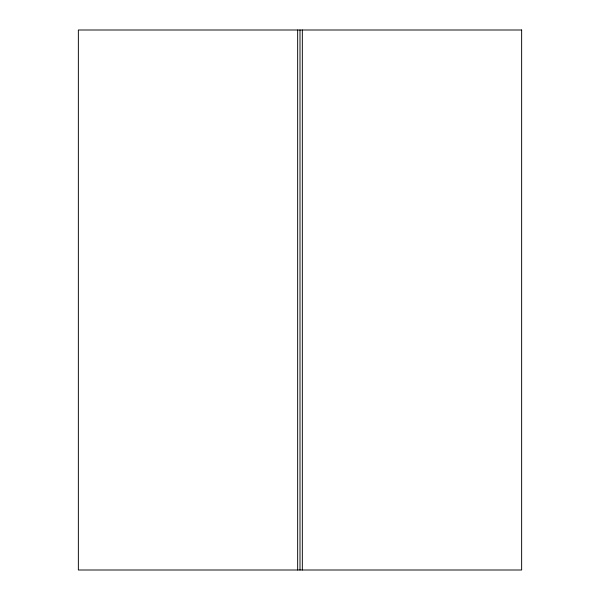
<?xml version="1.0" encoding="UTF-8"?>
<svg xmlns="http://www.w3.org/2000/svg" width="600" height="600" viewBox="0 0 600 600"><rect width="100%" height="100%" fill="white"/><g stroke="black" fill="none" stroke-linecap="round" stroke-linejoin="round"><path stroke-width="0.9" d="M302.34 30L302.34 570M300 30L300 570M297.66 30L297.66 570M521.64 30L78.36 30L78.36 570L521.64 570L521.64 30"/></g></svg>
